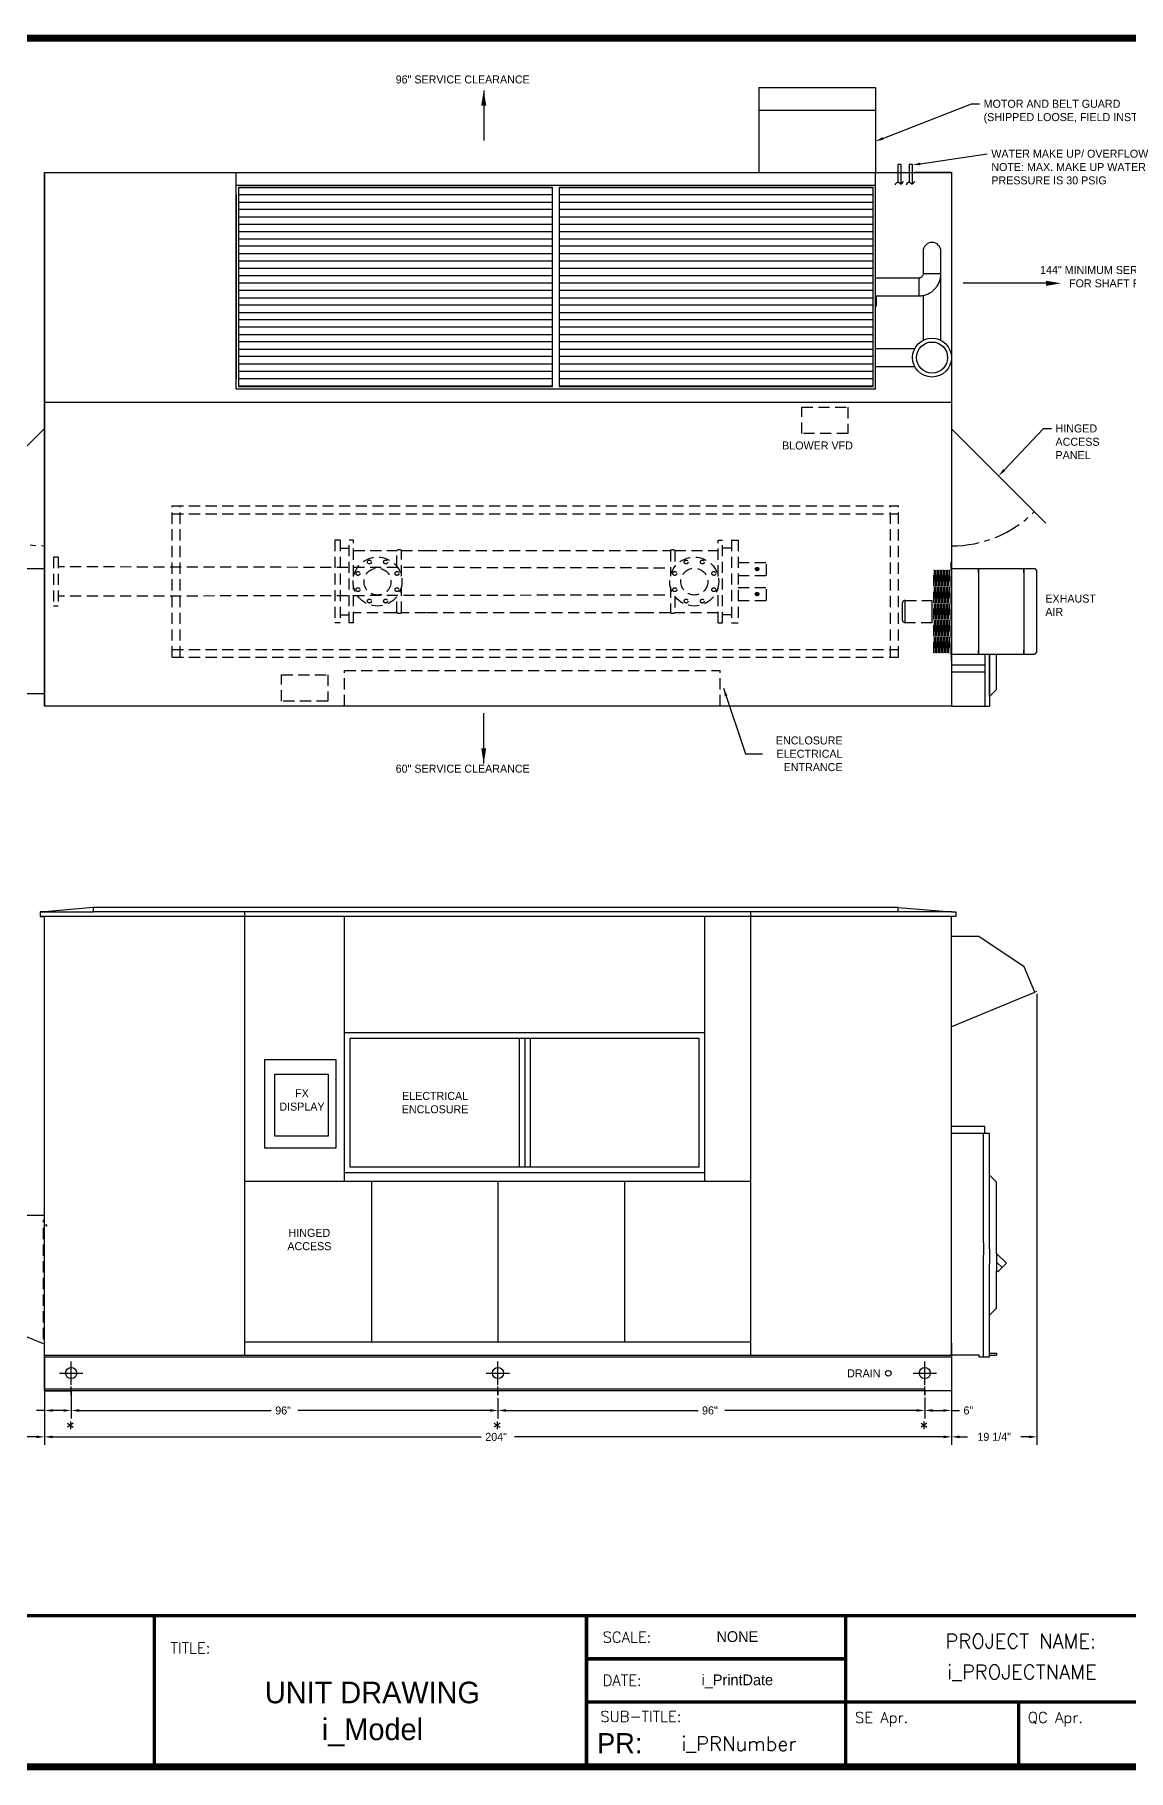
# Model space of a CAD drawing. Header units: inches. Extents: x -268 to 373, y -127 to 277.
# Drawn here: x -30.9 to 215.1, y -118.4 to 272 of the extents above; entities that cross this region are included whole.
import ezdxf
from ezdxf.enums import TextEntityAlignment as Align

# ---------------------------------------------------------------- set-up
doc = ezdxf.new("R2010")
doc.units = ezdxf.units.IN
doc.header["$MEASUREMENT"] = 0
doc.linetypes.add('CENTER', pattern=[2, 1.25, -0.25, 0.25, -0.25])
doc.linetypes.add('HIDDEN', pattern=[0.375, 0.25, -0.125])
doc.layers.get('0').update_dxf_attribs({"color": 10})
doc.layers.get('Defpoints').update_dxf_attribs({"color": 10})
doc.styles.add('ROMANS', font='romans.shx', dxfattribs={"height": 0.125})
doc.styles.add('SIMPLEX', font='SIMPLEX')
doc.dimstyles.get("Standard").update_dxf_attribs({"dimscale": 10, "dimtxt": 0.18, "dimasz": 0.18, "dimexe": 0.18, "dimexo": 0.0625, "dimgap": 0.09, "dimtad": 0, "dimtih": 1, "dimtoh": 1, "dimdec": 4, "dimzin": 0, "dimdsep": 46, "dimlunit": 5, "dimtxsty": 'Standard', "dimcen": -0.2, "dimadec": 0, "dimazin": 0, "dimtfac": 1, "dimtdec": 4, "dimtofl": 0, "dimtmove": 0, "dimatfit": 3, "dimfxl": 1, "dimfrac": 2, "dimtolj": 1, "dimtzin": 0, "dimarcsym": 0})

# ---------------------------------------------------------------- blocks, each defined once
blk = doc.blocks.new('*D17')
at = {"color": 0, "lineweight": -2, "ltscale": 5}
for p, q in [((194.58, 56.23), (194.58, -45.21)), ((175.35, -22.34), (175.35, -45.21)), ((177.15, -43.41), (178.96, -43.41)), ((192.78, -43.41), (190.96, -43.41))]:
    blk.add_line(p, q, dxfattribs=at)
at = {"color": 0, "ltscale": 5}
for points in [[(177.15, -43.11), (177.15, -43.71), (175.35, -43.41)], [(192.78, -43.11), (192.78, -43.71), (194.58, -43.41)]]:
    blk.add_solid(points, dxfattribs=at)
at = {"layer": 'Defpoints', "color": 0, "ltscale": 5}
for p in [(194.58, 56.85), (175.35, -21.71), (175.35, -43.41)]:
    blk.add_point(p, dxfattribs=at)
at = {"color": 0, "ltscale": 5, "insert": (184.96, -43.41), "char_height": 1.8, "attachment_point": 5}
blk.add_mtext('\\A1;19 1/4"', dxfattribs=at)
blk = doc.blocks.new('*D18')
at = {"color": 0, "lineweight": -2, "ltscale": 5}
for p, q in [((-56.09, -11.84), (-56.09, -45.21)), ((-28.65, -25.69), (-28.65, -45.21)), ((-54.29, -43.41), (-49.57, -43.41)), ((-30.45, -43.41), (-35.17, -43.41))]:
    blk.add_line(p, q, dxfattribs=at)
at = {"color": 0, "ltscale": 5}
for points in [[(-54.29, -43.11), (-54.29, -43.71), (-56.09, -43.41)], [(-30.45, -43.11), (-30.45, -43.71), (-28.65, -43.41)]]:
    blk.add_solid(points, dxfattribs=at)
at = {"layer": 'Defpoints', "color": 0, "ltscale": 5}
for p in [(-56.09, -11.21), (-28.65, -25.06), (-28.65, -43.41)]:
    blk.add_point(p, dxfattribs=at)
at = {"color": 0, "ltscale": 5, "insert": (-42.37, -43.41), "char_height": 1.8, "attachment_point": 5}
blk.add_mtext('\\A1;27 7/16"', dxfattribs=at)

msp = doc.modelspace()

# ---------------------------------------------------------------- linework, layer by layer
at = {"color": 1, "ltscale": 5}
for p, q in [((70.13859, 259.41371), (70.13859, 248.13128)), ((159.91586, 248.63406), (179.87809, 256.42213)), ((179.87809, 256.42213), (181.67809, 256.42213)), ((164.02692, 242.74144), (163.29535, 242.74144)), ((163.29535, 242.74144), (163.29535, 238.80985)), ((164.02692, 238.44344), (164.02692, 242.74144)), ((166.55127, 242.74144), (165.8197, 242.74144)), ((165.8197, 242.74144), (165.8197, 238.80985)), ((166.55127, 238.44344), (166.55127, 242.74144)), ((168.32813, 242.90366), (183.40628, 245.1918)), ((-28.652, 120.96283), (-28.652, 240.96283)), ((-28.652, 240.96283), (175.348, 240.96283)), ((-28.652, 240.96283), (-28.652, 120.96283)), ((164.02692, 240.96283), (165.8197, 240.96283)), ((175.348, 240.96283), (167.098, 240.96283)), ((175.348, 240.96283), (175.348, 120.96283)), ((198.22448, 216.04151), (177.9508, 216.04151)), ((-28.652, 189.33783), (175.348, 189.33783)), ((-28.652, 183.38872), (-49.8652, 162.17552)), ((175.348, 183.33783), (196.56121, 162.12463)), ((187.19157, 174.03887), (196.04512, 183.39834)), ((196.04512, 183.39834), (197.84512, 183.39834)), ((175.29175, 151.93766), (175.29175, 153.37416)), ((175.29175, 153.37416), (175.35425, 153.37416)), ((175.35425, 151.93766), (175.35425, 153.37416)), ((175.35525, 153.37416), (175.35525, 151.93666)), ((-28.528, 151.81691), (-55.20018, 151.81691)), ((175.35425, 151.93766), (175.29175, 151.93766)), ((175.29175, 151.93766), (175.29175, 132.56066)), ((175.35525, 151.93666), (175.35525, 151.87416)), ((175.35525, 151.87416), (193.9435, 151.87416)), ((175.35525, 151.87316), (181.41587, 151.87316)), ((181.41587, 151.87316), (181.41587, 151.87416)), ((181.41587, 150.93666), (181.41587, 151.87316)), ((181.41642, 151.87316), (191.60045, 151.87316)), ((181.41642, 151.87316), (181.41642, 150.93666)), ((181.43422, 150.93666), (181.43422, 133.56166)), ((181.43478, 150.93666), (181.43478, 133.56166)), ((191.60045, 150.93666), (191.60045, 151.87316)), ((191.60045, 151.87316), (191.60082, 151.87316)), ((191.60082, 150.93666), (191.60045, 150.93666)), ((191.60082, 151.87316), (193.94442, 151.87316)), ((191.60082, 151.87316), (191.60082, 150.93666)), ((191.64933, 150.93666), (191.64933, 133.56166)), ((191.64969, 150.93666), (191.64969, 133.56166)), ((193.94442, 151.87316), (194.00216, 151.87316)), ((194.00215, 151.87416), (194.05898, 151.87416)), ((194.05898, 151.87416), (194.46225, 151.43766)), ((194.46225, 151.43766), (194.46225, 133.06066)), ((181.41587, 133.56166), (181.41587, 132.62516)), ((181.41642, 132.62516), (181.41642, 133.56166)), ((191.60045, 133.56166), (191.60045, 132.62516)), ((191.60082, 133.56166), (191.60045, 133.56166)), ((191.60082, 132.62516), (191.60082, 133.56166)), ((194.46225, 133.06066), (194.05898, 132.62416)), ((175.35425, 132.56066), (175.29175, 132.56066)), ((175.29175, 132.56066), (175.29175, 131.12416)), ((175.29175, 131.12416), (175.35425, 131.12416)), ((175.35425, 132.56066), (175.35425, 131.12416)), ((175.35525, 132.62516), (181.41587, 132.62516)), ((175.35525, 132.56166), (175.35525, 132.62416)), ((175.35525, 132.62416), (193.9435, 132.62416)), ((175.35525, 132.56166), (175.35525, 131.12416)), ((181.41587, 132.62516), (181.41587, 132.62416)), ((181.41642, 132.62516), (191.60045, 132.62516)), ((191.60045, 132.62516), (191.60082, 132.62516)), ((191.60082, 132.62516), (193.94442, 132.62516)), ((193.94442, 132.62516), (194.00216, 132.62516)), ((194.05898, 132.62416), (194.00215, 132.62416)), ((-28.528, 123.69191), (-55.20018, 123.69191)), ((175.348, 120.96283), (-28.652, 120.96283)), ((70.13859, 108.05938), (70.13859, 119.34182)), ((-28.652, 74.66458), (-29.652, 74.66458)), ((-29.652, 74.66458), (-29.652, 73.66458)), ((-29.652, 74.66458), (-17.652, 74.66458)), ((-17.652, 75.66458), (-28.652, 74.66458)), ((-17.652, 74.66458), (-17.652, 75.66458)), ((163.348, 75.66458), (-17.652, 75.66458)), ((163.348, 74.66458), (-17.652, 74.66458)), ((16.4427, -25.06442), (16.4427, 74.56058)), ((130.2533, -25.06442), (130.2533, 74.56058)), ((163.348, 74.66458), (163.348, 75.66458)), ((163.348, 75.66458), (175.348, 74.66458)), ((175.348, 74.66458), (163.348, 74.66458)), ((175.348, 74.66458), (176.348, 74.66458)), ((176.348, 74.66458), (176.348, 73.66458)), ((-29.652, 73.66458), (-28.652, 73.66458)), ((176.348, 73.66458), (-29.652, 73.66458)), ((-28.652, -25.06442), (-28.652, 73.66458)), ((38.848, 14.12865), (38.848, 73.66458)), ((119.848, 14.12865), (119.848, 73.66458)), ((175.348, -25.06442), (175.348, 73.66458)), ((181.53462, 69.09771), (175.474, 69.09771)), ((191.71865, 62.29296), (181.53462, 69.09771)), ((194.06225, 56.63502), (191.71865, 62.29296)), ((175.4105, 48.90921), (194.06225, 56.63502)), ((194.17773, 56.68485), (194.581, 56.8519)), ((38.848, 47.50816), (119.848, 47.50816)), ((40.098, 17.25816), (40.098, 46.25816)), ((40.098, 46.25816), (118.598, 46.25816)), ((78.098, 46.25816), (78.098, 17.25816)), ((79.348, 46.25816), (79.348, 17.25816)), ((80.598, 46.25816), (80.598, 17.25816)), ((118.598, 17.25816), (118.598, 46.25816)), ((119.848, 16.00816), (38.848, 16.00816)), ((118.598, 17.25816), (40.098, 17.25816)), ((16.4427, 14.12865), (130.2533, 14.12865)), ((-37.61789, 6.43608), (-28.903, 6.43608)), ((-28.903, -22.47612), (-55.57518, -11.42814)), ((16.4427, -22.06442), (130.2533, -22.06442)), ((-28.652, -25.06442), (175.348, -25.06442)), ((-28.652, -33.06442), (-28.652, -25.06442)), ((-28.652, -25.43942), (175.348, -25.43942)), ((175.348, -25.06442), (175.348, -33.06442)), ((169.348, -32.68942), (-28.652, -32.68942)), ((169.348, -33.06442), (-28.652, -33.06442)), ((-28.652, -33.06442), (-22.652, -33.06442)), ((-28.652, -33.68942), (-28.652, -45.20749)), ((-28.652, -34.31442), (-28.652, -39.26802)), ((-22.652, -34.06442), (-22.652, -32.06442)), ((-22.652, -33.06442), (-22.652, -34.06442)), ((-22.652, -33.31442), (-22.652, -39.26802)), ((-22.652, -33.68942), (-22.652, -39.26802)), ((73.348, -34.06442), (73.348, -32.06442)), ((73.348, -33.06442), (73.348, -34.06442)), ((73.348, -34.68942), (73.348, -39.26802)), ((169.348, -34.06442), (169.348, -32.06442)), ((175.348, -33.06442), (169.348, -33.06442)), ((169.348, -33.06442), (169.348, -34.06442)), ((169.348, -34.54519), (169.348, -39.26802)), ((175.348, -33.68942), (175.348, -39.26802)), ((175.348, -34.31442), (175.348, -45.20749)), ((-28.652, -37.46802), (-30.452, -37.46802)), ((-24.452, -37.46802), (-26.852, -37.46802)), ((-20.852, -37.46802), (22.348, -37.46802)), ((71.548, -37.46802), (28.348, -37.46802)), ((73.348, -35.31442), (73.348, -39.26802)), ((75.148, -37.46802), (118.348, -37.46802)), ((167.548, -37.46802), (124.348, -37.46802)), ((169.348, -35.31442), (169.348, -39.26802)), ((171.148, -37.46802), (173.548, -37.46802)), ((175.348, -37.46802), (177.148, -37.46802)), ((-26.852, -43.40749), (69.598, -43.40749)), ((173.548, -43.40749), (77.098, -43.40749))]:
    msp.add_line(p, q, dxfattribs=at)
at = {"color": 1, "linetype": 'Continuous'}
for p, q in [((131.98896, 260.08783), (131.98896, 254.99683)), ((131.98896, 260.08783), (158.23896, 260.08783)), ((158.23896, 260.08783), (158.23896, 254.99683)), ((131.98896, 254.99683), (158.23896, 254.99683)), ((131.98896, 254.99683), (131.98896, 240.96283)), ((158.23896, 254.99683), (158.23896, 240.96283)), ((14.48896, 240.96283), (158.23896, 240.96283)), ((14.48896, 238.08783), (14.48896, 240.96283)), ((158.23896, 238.08783), (158.23896, 240.96283)), ((14.48896, 235.83783), (14.48896, 238.08783)), ((14.48896, 238.08783), (158.23896, 238.08783)), ((14.50496, 235.83783), (14.48896, 235.83783)), ((14.48896, 194.58783), (14.48896, 235.83783)), ((14.50496, 194.58783), (14.50496, 235.83783)), ((85.61396, 237.58783), (14.98896, 237.58783)), ((14.98896, 237.58783), (14.98896, 192.83783)), ((85.61396, 237.51769), (14.98896, 237.51769)), ((85.61396, 235.91769), (14.98896, 235.91769)), ((85.61396, 234.2288), (14.98896, 234.2288)), ((85.61396, 192.83783), (85.61396, 237.58783)), ((157.73896, 237.58783), (87.11396, 237.58783)), ((87.11396, 237.58783), (87.11396, 192.83783)), ((157.73896, 237.51769), (87.11396, 237.51769)), ((157.73896, 235.91769), (87.11396, 235.91769)), ((157.73896, 234.2288), (87.11396, 234.2288)), ((157.73896, 192.83783), (157.73896, 237.58783)), ((158.22296, 235.83783), (158.23896, 235.83783)), ((158.22296, 194.58783), (158.22296, 235.83783)), ((158.23896, 235.83783), (158.23896, 238.08783)), ((158.23896, 194.58783), (158.23896, 235.83783)), ((85.61396, 232.6288), (14.98896, 232.6288)), ((85.61396, 230.93991), (14.98896, 230.93991)), ((157.73896, 232.6288), (87.11396, 232.6288)), ((157.73896, 230.93991), (87.11396, 230.93991)), ((85.61396, 229.25102), (14.98896, 229.25102)), ((85.61396, 227.65102), (14.98896, 227.65102)), ((157.73896, 229.25102), (87.11396, 229.25102)), ((157.73896, 227.65102), (87.11396, 227.65102)), ((85.61396, 225.96214), (14.98896, 225.96214)), ((85.61396, 224.36214), (14.98896, 224.36214)), ((85.61396, 222.67325), (14.98896, 222.67325)), ((157.73896, 225.96214), (87.11396, 225.96214)), ((157.73896, 224.36214), (87.11396, 224.36214)), ((157.73896, 222.67325), (87.11396, 222.67325)), ((168.97296, 223.22874), (168.97296, 220.22874)), ((172.97296, 220.22874), (172.97296, 223.22874)), ((85.61396, 220.98436), (14.98896, 220.98436)), ((85.61396, 219.38436), (14.98896, 219.38436)), ((157.73896, 220.98436), (87.11396, 220.98436)), ((157.73896, 219.38436), (87.11396, 219.38436)), ((168.97296, 220.22874), (168.97296, 218.22874)), ((172.97296, 218.22874), (172.97296, 220.22874)), ((85.61396, 217.69547), (14.98896, 217.69547)), ((85.61396, 216.09547), (14.98896, 216.09547)), ((157.73896, 217.69547), (87.11396, 217.69547)), ((157.73896, 216.09547), (87.11396, 216.09547)), ((167.98896, 217.21283), (158.23896, 217.21283)), ((167.98896, 217.21283), (167.98896, 213.21275)), ((168.97296, 218.22874), (172.97304, 218.22874)), ((172.97296, 203.22907), (172.97296, 218.22874)), ((85.61396, 214.40658), (14.98896, 214.40658)), ((85.61396, 212.71769), (14.98896, 212.71769)), ((85.61396, 211.11769), (14.98896, 211.11769)), ((157.73896, 214.40658), (87.11396, 214.40658)), ((157.73896, 212.71769), (87.11396, 212.71769)), ((157.73896, 211.11769), (87.11396, 211.11769)), ((158.23896, 213.21283), (167.98896, 213.21283)), ((158.48896, 212.96283), (158.23896, 212.96283)), ((158.23896, 210.96283), (158.48896, 210.96283)), ((158.48896, 210.96283), (158.48896, 212.96283)), ((168.97296, 213.31438), (168.97296, 203.22898)), ((85.61396, 209.4288), (14.98896, 209.4288)), ((85.61396, 207.8288), (14.98896, 207.8288)), ((157.73896, 209.4288), (87.11396, 209.4288)), ((157.73896, 207.8288), (87.11396, 207.8288)), ((85.61396, 206.13991), (14.98896, 206.13991)), ((85.61396, 204.45102), (14.98896, 204.45102)), ((157.73896, 206.13991), (87.11396, 206.13991)), ((157.73896, 204.45102), (87.11396, 204.45102)), ((85.61396, 202.85102), (14.98896, 202.85102)), ((85.61396, 201.16214), (14.98896, 201.16214)), ((85.61396, 199.56214), (14.98896, 199.56214)), ((157.73896, 202.85102), (87.11396, 202.85102)), ((157.73896, 201.16214), (87.11396, 201.16214)), ((157.73896, 199.56214), (87.11396, 199.56214)), ((167.08191, 201.33783), (158.23896, 201.33783)), ((85.61396, 197.87325), (14.98896, 197.87325)), ((85.61396, 196.18436), (14.98896, 196.18436)), ((157.73896, 197.87325), (87.11396, 197.87325)), ((157.73896, 196.18436), (87.11396, 196.18436)), ((158.23896, 197.33783), (167.08191, 197.33783)), ((14.50496, 194.58783), (14.48896, 194.58783)), ((14.48896, 192.33783), (14.48896, 194.58783)), ((14.48896, 192.33783), (158.23896, 192.33783)), ((85.61396, 194.58436), (14.98896, 194.58436)), ((85.61396, 192.89547), (14.98896, 192.89547)), ((14.98896, 192.83783), (85.61396, 192.83783)), ((157.73896, 194.58436), (87.11396, 194.58436)), ((157.73896, 192.89547), (87.11396, 192.89547)), ((87.11396, 192.83783), (157.73896, 192.83783)), ((158.22296, 194.58783), (158.23896, 194.58783)), ((158.23896, 192.33783), (158.23896, 194.58783))]:
    msp.add_line(p, q, dxfattribs=at)
at = {"color": 1, "linetype": 'HIDDEN', "ltscale": 10}
for p, q in [((141.68681, 188.16689), (152.06659, 188.16689)), ((141.68681, 182.23991), (141.68681, 188.16689)), ((152.06659, 188.16689), (152.06659, 182.23991)), ((152.06659, 182.23991), (141.68681, 182.23991)), ((0.09052, 131.96283), (0.09052, 165.96283)), ((0.09052, 165.96283), (163.40112, 165.96283)), ((0.09052, 164.21283), (163.40112, 164.21283)), ((1.84052, 131.96283), (1.84052, 165.96283)), ((161.65112, 131.96283), (161.65112, 165.96283)), ((163.40112, 131.96283), (163.40112, 165.96283)), ((37.87082, 158.27533), (36.62082, 158.27533)), ((36.62082, 158.27533), (36.62082, 139.65033)), ((37.87082, 158.27533), (37.87082, 139.65033)), ((37.87082, 156.46283), (39.87082, 156.46283)), ((39.87082, 139.65033), (39.87082, 158.27533)), ((40.87082, 158.27533), (39.87082, 158.27533)), ((40.87082, 150.11717), (40.87082, 158.27533)), ((122.87082, 158.27533), (123.87082, 158.27533)), ((122.87082, 150.11717), (122.87082, 158.27533)), ((123.87082, 139.65033), (123.87082, 158.27533)), ((125.87082, 156.46283), (123.87082, 156.46283)), ((125.87082, 158.27533), (127.37082, 158.27533)), ((125.87082, 158.27533), (125.87082, 139.65033)), ((127.37082, 158.27533), (127.37082, 139.65033)), ((-26.60701, 154.45352), (-26.60701, 143.45352)), ((-25.60701, 154.45352), (-26.60701, 154.45352)), ((-25.60701, 154.45352), (-25.60701, 143.45352)), ((110.8455, 151.99583), (-25.60701, 152.26602)), ((40.87082, 155.96283), (50.61582, 155.96283)), ((50.61582, 152.30572), (50.61582, 155.96283)), ((51.61582, 155.96283), (57.12082, 155.96283)), ((51.61582, 150.16281), (51.61582, 155.96283)), ((57.12082, 155.96283), (106.62082, 155.96283)), ((106.62082, 155.96283), (112.12582, 155.96283)), ((112.12582, 155.96283), (112.12582, 150.16281)), ((113.12582, 155.96283), (113.12582, 152.30572)), ((113.12582, 155.96283), (122.87082, 155.96283)), ((127.37082, 153.21283), (133.74582, 153.21283)), ((133.74582, 150.33783), (133.74582, 153.21283)), ((127.37082, 150.33783), (133.74582, 150.33783)), ((171.38238, 132.93315), (171.38238, 151.49565)), ((171.43863, 151.49565), (171.43863, 132.93315)), ((171.71988, 132.93315), (171.71988, 151.49565)), ((171.77613, 151.49565), (171.77613, 132.93315)), ((172.05738, 132.93315), (172.05738, 151.49565)), ((172.11363, 151.49565), (172.11363, 132.93315)), ((172.39488, 132.93315), (172.39488, 151.49565)), ((172.45113, 151.49565), (172.45113, 132.93315)), ((172.73238, 132.93315), (172.73238, 151.49565)), ((172.78863, 151.49565), (172.78863, 132.93315)), ((173.06988, 132.93315), (173.06988, 151.49565)), ((173.12613, 151.49565), (173.12613, 132.93315)), ((173.40738, 132.93315), (173.40738, 151.49565)), ((173.46363, 151.49565), (173.46363, 132.93315)), ((173.74488, 132.93315), (173.74488, 151.49565)), ((173.80113, 151.49565), (173.80113, 132.93315)), ((174.08238, 132.93315), (174.08238, 151.49565)), ((174.13863, 151.49565), (174.13863, 132.93315)), ((174.41988, 132.93315), (174.41988, 151.49565)), ((174.47613, 151.49565), (174.47613, 132.93315)), ((174.75738, 132.93315), (174.75738, 151.49565)), ((174.81363, 151.49565), (174.81363, 132.93315)), ((175.348, 151.72065), (175.29175, 151.72065)), ((175.29175, 132.70815), (175.29175, 151.72065)), ((175.348, 132.70815), (175.348, 151.72065)), ((110.8455, 145.92983), (-25.60701, 145.64102)), ((40.87082, 139.65033), (40.87082, 147.80849)), ((50.61582, 141.96283), (50.61582, 145.61994)), ((51.61582, 141.96283), (51.61582, 147.76285)), ((112.12582, 147.76285), (112.12582, 141.96283)), ((113.12582, 145.61994), (113.12582, 141.96283)), ((122.87082, 139.65033), (122.87082, 147.80849)), ((127.37082, 147.58783), (133.74582, 147.58783)), ((127.37082, 144.71283), (133.74582, 144.71283)), ((133.74582, 144.71283), (133.74582, 147.58783)), ((164.94175, 144.71753), (171.01675, 144.71753)), ((164.94175, 142.2144), (164.94175, 144.71753)), ((171.01675, 142.2144), (171.01675, 144.71753)), ((-25.60701, 143.45352), (-26.60701, 143.45352)), ((37.87082, 141.46283), (39.87082, 141.46283)), ((50.08832, 141.96283), (40.87082, 141.96283)), ((50.61582, 141.96283), (49.56082, 141.96283)), ((57.12082, 141.96283), (51.61582, 141.96283)), ((78.49582, 141.96283), (57.12082, 141.96283)), ((106.62082, 141.96283), (78.49582, 141.96283)), ((112.12582, 141.96283), (106.62082, 141.96283)), ((114.18082, 141.96283), (113.12582, 141.96283)), ((122.87082, 141.96283), (114.18082, 141.96283)), ((125.87082, 141.46283), (123.87082, 141.46283)), ((164.26675, 144.04253), (164.26675, 142.2144)), ((164.26675, 142.2144), (164.26675, 140.38628)), ((164.94175, 139.71128), (164.94175, 142.2144)), ((171.01675, 139.71128), (171.01675, 142.2144)), ((175.29175, 142.2144), (175.29175, 142.24916)), ((175.29175, 142.2144), (175.29175, 142.2144)), ((37.87082, 139.65033), (36.62082, 139.65033)), ((40.87082, 139.65033), (39.87082, 139.65033)), ((122.87082, 139.65033), (123.87082, 139.65033)), ((125.87082, 139.65033), (127.37082, 139.65033)), ((171.01675, 139.71128), (164.94175, 139.71128)), ((0.09052, 133.71283), (163.40112, 133.71283)), ((0.09052, 131.96283), (163.40112, 131.96283)), ((38.848, 128.96283), (123.348, 128.96283)), ((38.848, 120.96283), (38.848, 128.96283)), ((123.348, 120.96283), (123.348, 128.96283)), ((175.348, 132.70815), (175.29175, 132.70815)), ((24.67951, 127.97527), (35.05929, 127.97527)), ((24.67951, 122.04829), (24.67951, 127.97527)), ((35.05929, 127.97527), (35.05929, 122.04829)), ((35.05929, 122.04829), (24.67951, 122.04829)), ((-28.8395, -21.40817), (-28.8395, 5.34183)), ((-28.652, 5.34183), (-28.8395, 5.34183)), ((-28.8395, -21.40817), (-28.8395, 5.34183)), ((-28.652, 5.34183), (-28.8395, 5.34183)), ((-28.652, -21.40817), (-28.652, 5.34183)), ((-28.652, -21.40817), (-28.652, 5.34183)), ((-28.3395, 4.30312), (-28.3395, 3.99808)), ((-28.2145, 4.30312), (-28.3395, 4.30312)), ((-28.2145, 4.30312), (-28.2145, 3.99808)), ((-28.8395, -8.03317), (-28.8395, -7.99619)), ((-28.8395, -8.03317), (-28.8395, -8.03317)), ((-28.652, -21.40817), (-28.8395, -21.40817)), ((-28.652, -21.40817), (-28.8395, -21.40817))]:
    msp.add_line(p, q, dxfattribs=at)
at = {"color": 1}
for p, q in [((182.81589, 130.17236), (175.348, 130.17236)), ((182.81589, 132.62516), (182.81589, 120.96283)), ((183.92683, 132.62516), (183.92683, 120.96283)), ((183.92683, 123.09752), (183.92683, 132.62516)), ((185.49902, 124.6697), (185.49902, 132.62516)), ((182.81589, 128.60017), (175.348, 128.60017)), ((185.49902, 124.6697), (183.92683, 123.09752)), ((175.348, 120.96283), (183.92683, 120.96283)), ((182.81589, 26.38046), (175.348, 26.38046)), ((183.92683, 24.85253), (175.348, 24.85253)), ((182.58197, 0.21179), (182.58197, 24.85253)), ((182.81589, 24.85253), (182.81589, 26.38046)), ((183.92683, -1.13307), (183.92683, 24.85253)), ((185.49902, 13.84722), (183.92683, 15.41941)), ((185.49902, -2.15308), (185.49902, 13.84722)), ((182.58197, 0.21179), (182.58197, -2.56747)), ((182.58197, -25.45747), (182.58197, -2.56747)), ((183.92683, -1.13307), (183.92683, -4.47186)), ((187.71491, -4.36897), (185.49902, -2.15308)), ((185.49902, -2.15308), (185.49902, -6.04405)), ((183.92683, -25.45747), (183.92683, -4.47186)), ((186.74217, -5.34172), (185.49902, -4.09857)), ((185.49902, -14.45215), (185.49902, -6.04405)), ((185.76943, -6.31446), (185.49902, -6.04405)), ((187.71491, -4.36897), (185.76943, -6.31446)), ((185.49902, -14.45215), (183.92683, -16.02434)), ((-22.652, -31.68942), (-22.652, -26.43942)), ((73.348, -31.68942), (73.348, -26.43942)), ((169.348, -31.68942), (169.348, -26.43942)), ((181.56855, -25.06442), (175.348, -25.06442)), ((181.56855, -25.45747), (181.56855, -25.06442)), ((183.92683, -25.45747), (181.56855, -25.45747)), ((183.92683, -24.59296), (185.49902, -24.59296)), ((183.92683, -25.06442), (185.49902, -25.06442)), ((185.49902, -24.59296), (185.49902, -25.06442)), ((-25.277, -29.06442), (-20.027, -29.06442)), ((70.723, -29.06442), (75.973, -29.06442)), ((166.723, -29.06442), (171.973, -29.06442))]:
    msp.add_line(p, q, dxfattribs=at)
at = {"ltscale": 5}
for p, q in [((124.10092, 124.96283), (129.03773, 110.2225)), ((129.03773, 110.2225), (132.83188, 110.2225)), ((20.89812, 41.49249), (36.89812, 41.49249)), ((20.89812, 21.49249), (20.89812, 41.49249)), ((36.89812, 41.49249), (36.89812, 23.49249)), ((23.11946, 38.19974), (35.11946, 38.19974)), ((23.11946, 24.19974), (23.11946, 38.19974)), ((35.11946, 38.19974), (35.11946, 24.19974)), ((35.11946, 24.19974), (23.11946, 24.19974)), ((36.89812, 23.49249), (36.89812, 21.49249)), ((36.89812, 21.49249), (20.89812, 21.49249)), ((22.4427, 14.12865), (79.348, 14.12865)), ((44.89535, 14.12865), (44.89535, -22.06442)), ((73.348, 14.12865), (73.348, -22.06442)), ((101.80065, 14.12865), (101.80065, -22.06442))]:
    msp.add_line(p, q, dxfattribs=at)
at = {"lineweight": 30}
for p, q in [((-3.95055, -117.62395), (-3.95055, -83.60395)), ((93.24945, -83.60395), (287.64945, -83.60395)), ((93.24945, -117.62395), (93.24945, -83.60395)), ((151.56945, -83.60395), (151.56945, -117.62395)), ((151.56945, -93.32395), (93.24945, -93.32395)), ((287.64945, -103.04395), (93.24945, -103.04395)), ((190.44945, -103.04395), (190.44945, -117.62395))]:
    msp.add_line(p, q, dxfattribs=at)
at = {"const_width": 1.5552}
msp.add_lwpolyline([(-256.67055, -117.62395), (365.40945, -117.62395), (365.40945, 271.17605), (-256.67055, 271.17605), (-256.67055, -117.62395)], dxfattribs=at)
at = {"lineweight": 30, "const_width": 0.7776}
for points in [[(365.40945, -83.60395), (-101.15055, -83.60395), (-101.15055, -117.62395)], [(-3.95055, -83.60395), (-3.95055, -117.62395)], [(93.24945, -83.60395), (93.24945, -117.62395)], [(151.56945, -83.60395), (151.56945, -117.62395)], [(151.56945, -93.32395), (93.24945, -93.32395)], [(287.64945, -103.04395), (93.24945, -103.04395)], [(190.44945, -103.04395), (190.44945, -117.62395)]]:
    msp.add_lwpolyline(points, dxfattribs=at)
at = {"color": 1, "linetype": 'Continuous'}
for radius in [4.375, 3.5]:
    msp.add_circle((170.973, 199.33783), radius, dxfattribs=at)
at = {"color": 1, "linetype": 'HIDDEN', "ltscale": 10}
for centre, radius in [((46.24832, 148.96283), 5.5), ((44.43032, 153.35083), 0.44), ((48.06633, 153.35083), 0.44), ((117.49332, 148.96283), 5.5), ((115.67532, 153.35083), 0.44), ((119.31133, 153.35083), 0.44), ((41.86032, 150.78083), 0.44), ((46.24832, 148.96283), 3.033), ((50.63832, 150.78083), 0.44), ((113.10532, 150.78083), 0.44), ((117.49332, 148.96283), 3.033), ((121.88332, 150.78083), 0.44), ((131.62082, 151.77533), 0.375), ((131.62082, 151.77533), 0.21875), ((41.86032, 147.14483), 0.44), ((44.43032, 144.57483), 0.44), ((48.06633, 144.57483), 0.44), ((50.63832, 147.14483), 0.44), ((113.10532, 147.14483), 0.44), ((115.67532, 144.57483), 0.44), ((119.31133, 144.57483), 0.44), ((121.88332, 147.14483), 0.44), ((131.62082, 146.15033), 0.375), ((131.62082, 146.15033), 0.21875)]:
    msp.add_circle(centre, radius, dxfattribs=at)
at = {"color": 1, "ltscale": 5}
for centre, radius in [((-22.652, -29.06442), 1.25), ((73.348, -29.06442), 1.25), ((161.12696, -29.11279), 0.625), ((169.348, -29.06442), 1.25)]:
    msp.add_circle(centre, radius, dxfattribs=at)
at = {"color": 1, "linetype": 'Continuous'}
msp.add_arc((170.97296, 223.22874), 2, 0, 180, dxfattribs=at)
at = {"color": 1, "linetype": 'CENTER', "ltscale": 5}
for centre, start, end in [((-28.652, 183.38872), 225, 270), ((175.348, 183.33783), 270, 315)]:
    msp.add_arc(centre, 26.3684, start, end, dxfattribs=at)
at = {"color": 1, "linetype": 'HIDDEN', "ltscale": 10}
for centre, radius, start, end in [((51.11953, 155.02533), 1.0625, 61.9275032, 118.0725741), ((112.62132, 155.02253), 1.0653, 61.9425864, 117.718085), ((171.4105, 151.49565), 0.02813, 0, 180), ((171.748, 151.49565), 0.02813, 0, 180), ((172.0855, 151.49565), 0.02813, 0, 180), ((172.423, 151.49565), 0.02813, 0, 180), ((172.7605, 151.49565), 0.02813, 0, 180), ((173.098, 151.49565), 0.02813, 0, 180), ((173.4355, 151.49565), 0.02813, 0, 180), ((173.773, 151.49565), 0.02813, 0, 180), ((174.1105, 151.49565), 0.02813, 0, 180), ((174.448, 151.49565), 0.02813, 0, 180), ((174.7855, 151.49565), 0.02813, 0, 180), ((164.94175, 144.04253), 0.675, 90, 180), ((51.12033, 142.90313), 1.0653, 241.9425937, 297.7180842), ((112.62132, 142.90313), 1.0653, 242.2819166, 298.0573994), ((164.94175, 140.38628), 0.675, 180, 270), ((171.4105, 132.93315), 0.02813, 180, 0), ((171.748, 132.93315), 0.02813, 180, 0), ((172.0855, 132.93315), 0.02813, 180, 0), ((172.423, 132.93315), 0.02813, 180, 0), ((172.7605, 132.93315), 0.02813, 180, 0), ((173.098, 132.93315), 0.02813, 180, 0), ((173.4355, 132.93315), 0.02813, 180, 0), ((173.773, 132.93315), 0.02813, 180, 0), ((174.1105, 132.93315), 0.02813, 180, 0), ((174.448, 132.93315), 0.02813, 180, 0), ((174.7855, 132.93315), 0.02813, 180, 0)]:
    msp.add_arc(centre, radius, start, end, dxfattribs=at)
at = {"color": 1, "ltscale": 5}
for centre, radius, start, end in [((181.41556, 151.87333), 0.000884, 348.7217105, 69.3887829), ((191.59986, 151.8732), 0.000964, 357.8239048, 87.6445143), ((191.59959, 151.87333), 0.000884, 348.7217105, 69.3887829), ((193.94346, 151.8732), 0.000964, 357.8239048, 87.6445143), ((181.41556, 132.62499), 0.000884, 290.6112171, 11.2782895), ((191.59986, 132.62512), 0.000964, 272.3554857, 2.1760952), ((191.59959, 132.62499), 0.000884, 290.6112171, 11.2782895), ((193.94346, 132.62512), 0.000964, 272.3554857, 2.1760952)]:
    msp.add_arc(centre, radius, start, end, dxfattribs=at)
for points, knots in [([(162.72372, 238.19339), (162.70039, 238.49645), (163.39592, 239.12962), (163.84845, 238.11465), (164.41025, 238.69763), (164.55891, 238.95978)], [0, 0, 0, 0, 0.911873942, 1.455399823, 2.359498146, 2.359498146, 2.359498146, 2.359498146]), ([(165.24807, 238.19339), (165.22474, 238.49645), (165.92027, 239.12962), (166.37281, 238.11465), (166.9346, 238.69763), (167.08326, 238.95978)], [0, 0, 0, 0, 0.911873942, 1.455399823, 2.359498146, 2.359498146, 2.359498146, 2.359498146]), ([(175.29175, 151.93766), (175.29251, 151.93024), (175.29402, 151.91544), (175.30576, 151.89592), (175.32289, 151.88156), (175.34057, 151.87493), (175.35159, 151.87435), (175.35525, 151.87416)], [0, 0, 0, 0, 0.223049751, 0.445131334, 0.667212557, 0.889293597, 1, 1, 1, 1]), ([(175.29175, 132.56066), (175.29251, 132.56808), (175.29402, 132.58288), (175.30576, 132.6024), (175.32289, 132.61676), (175.34057, 132.62339), (175.35159, 132.62397), (175.35525, 132.62416)], [0, 0, 0, 0, 0.223049751, 0.445131334, 0.667212557, 0.889293597, 1, 1, 1, 1])]:
    msp.add_open_spline(points, degree=3, knots=knots, dxfattribs=at)
at = {"color": 1, "linetype": 'Continuous'}
for points, knots in [([(168.97296, 218.22874), (168.97355, 218.1013), (168.95663, 217.99492), (168.91843, 217.8871), (168.88725, 217.79908), (168.8419, 217.71011), (168.78724, 217.63201), (168.74056, 217.56531), (168.68708, 217.50655), (168.62495, 217.45406), (168.54784, 217.38891), (168.45739, 217.33343), (168.36651, 217.29362), (168.24917, 217.24222), (168.13112, 217.21696), (167.98896, 217.21283)], [0, 0, 0, 0, 0.222409477, 0.222409477, 0.222409477, 0.403964228, 0.403964228, 0.403964228, 0.559034791, 0.559034791, 0.559034791, 0.751497948, 0.751497948, 0.751497948, 1, 1, 1, 1]), ([(167.98896, 213.21283), (168.36893, 213.21612), (168.6841, 213.25146), (169.01488, 213.32345), (169.32034, 213.38992), (169.6391, 213.48765), (169.93508, 213.61282), (170.1865, 213.71914), (170.42148, 213.84527), (170.65004, 213.99105), (170.81242, 214.09461), (170.97156, 214.20808), (171.12206, 214.32921), (171.29103, 214.46521), (171.4491, 214.61087), (171.59777, 214.76817), (171.79246, 214.97416), (171.97102, 215.20012), (172.12883, 215.43466), (172.28956, 215.67353), (172.42876, 215.9213), (172.54558, 216.18744), (172.67744, 216.48787), (172.78078, 216.81172), (172.85177, 217.12295), (172.93304, 217.47928), (172.9719, 217.81907), (172.97296, 218.22874)], [0, 0, 0, 0, 0.132188095, 0.132188095, 0.132188095, 0.254254776, 0.254254776, 0.254254776, 0.357946984, 0.357946984, 0.357946984, 0.43161097, 0.43161097, 0.43161097, 0.514315633, 0.514315633, 0.514315633, 0.622621365, 0.622621365, 0.622621365, 0.732924826, 0.732924826, 0.732924826, 0.857441078, 0.857441078, 0.857441078, 1, 1, 1, 1])]:
    msp.add_open_spline(points, degree=3, knots=knots, dxfattribs=at)
at = {"color": 1, "ltscale": 5}
for points in [[(175.35425, 151.93766), (175.35525, 151.93666)], [(175.35425, 132.56066), (175.35525, 132.56166)]]:
    msp.add_open_spline(points, degree=1, dxfattribs=at)
for points in [[(70.70336, 256.02506), (70.13859, 259.41371), (69.57381, 256.02506)], [(160.0249, 248.35457), (158.23896, 247.97983), (159.80682, 248.91354)], [(168.37314, 242.60706), (166.54851, 242.6336), (168.28312, 243.20027)], [(196.63583, 215.47674), (200.02448, 216.04151), (196.63583, 216.60629)], [(198.22448, 216.34151), (200.02448, 216.04151), (198.22448, 215.74151)], [(187.40951, 173.83271), (185.95461, 172.73123), (186.97362, 174.24503)], [(124.36544, 123.15727), (124.10092, 124.96283), (124.93672, 123.34066)], [(69.57381, 111.44803), (70.13859, 108.05938), (70.70336, 111.44803)], [(-26.852, -37.16802), (-26.852, -37.76802), (-28.652, -37.46802)], [(-24.452, -37.16802), (-24.452, -37.76802), (-22.652, -37.46802)], [(-20.852, -37.16802), (-20.852, -37.76802), (-22.652, -37.46802)], [(71.548, -37.16802), (71.548, -37.76802), (73.348, -37.46802)], [(75.148, -37.16802), (75.148, -37.76802), (73.348, -37.46802)], [(167.548, -37.16802), (167.548, -37.76802), (169.348, -37.46802)], [(171.148, -37.16802), (171.148, -37.76802), (169.348, -37.46802)], [(173.548, -37.16802), (173.548, -37.76802), (175.348, -37.46802)], [(-26.852, -43.10749), (-26.852, -43.70749), (-28.652, -43.40749)], [(173.548, -43.10749), (173.548, -43.70749), (175.348, -43.40749)]]:
    msp.add_solid(points, dxfattribs=at)

# ---------------------------------------------------------------- texts
at = {"color": 1}
for s, p in [('96" SERVICE CLEARANCE', (50.33525, 260.99347)), ('(SHIPPED LOOSE, FIELD INSTALLED)', (182.57809, 252.52213)), ('MOTOR AND BELT GUARD', (182.57809, 255.52213)), ('WATER MAKE UP/ OVERFLOW', (184.30628, 244.2918)), ('NOTE: MAX. MAKE UP WATER', (184.30628, 241.2918)), ('PRESSURE IS 30 PSIG', (184.30628, 238.2918)), ('144" MINIMUM SERVICE CLEARANCE', (195.26545, 218.14151)), ('FOR SHAFT REMOVAL', (201.79671, 215.14151)), ('HINGED', (198.74512, 182.49834)), ('BLOWER VFD', (137.25544, 178.66377)), ('ACCESS', (198.74512, 179.49834)), ('PANEL', (198.74512, 176.49834)), ('60" SERVICE CLEARANCE', (50.33525, 105.98006)), ('96"', (23.248, -38.36802)), ('96"', (119.248, -38.36802)), ('6"', (178.048, -38.36802)), ('204"', (70.498, -44.30749))]:
    msp.add_text(s, height=1.8, dxfattribs=at).set_placement(p)
at = {"color": 1, "style": 'ROMANS'}
for p in [(-23.86218, -42.92629), (72.13782, -42.92629), (168.13782, -42.92629)]:
    msp.add_text('*', height=2.99066, dxfattribs=at).set_placement(p)
at = {"lineweight": 30, "style": 'SIMPLEX'}
for s, p in [('TITLE:', (-0.30555, -92.10895)), ('SCALE:', (96.89445, -89.67895)), ('DATE:', (96.89445, -99.39895)), ('SUB-TITLE:', (96.36788, -107.51545)), ('SE Apr.', (153.6356, -107.74128)), ('QC Apr.', (192.5156, -107.74128))]:
    msp.add_text(s, height=2.43, dxfattribs=at).set_placement(p)
at = {"lineweight": 30}
for s, height, p in [('NONE', 2.43, (127.17926, -89.55057)), ('i_PrintDate', 2.43, (127.17926, -99.27057)), ('UNIT DRAWING', 4.86, (45.10872, -103.32917)), ('i_Model', 4.86, (45.10872, -111.61232))]:
    msp.add_text(s, height=height, dxfattribs=at).set_placement(p, align=Align.CENTER)
at = {"lineweight": 30, "style": 'SIMPLEX'}
for s, p in [('PROJECT NAME:', (190.93754, -90.97474)), ('i_PROJECTNAME', (191.18292, -97.88195)), ('i_PRNumber', (127.52011, -114.04375))]:
    msp.add_text(s, height=3.22704, dxfattribs=at).set_placement(p, align=Align.CENTER)
at = {"lineweight": 30}
msp.add_text('PR:', height=4.55625, dxfattribs=at).set_placement((105.81497, -114.60523), align=Align.RIGHT)
at = {"color": 1, "ltscale": 5, "char_height": 1.8}
for s, insert, attachment_point in [('EXHAUST\\PAIR', (196.46324, 146.03233), 1), ('ENCLOSURE\\PELECTRICAL\\PENTRANCE', (150.83991, 106.30064), 9), ('FX\\PDISPLAY', (29.25508, 32.3551), 5), ('ELECTRICAL\\PENCLOSURE', (59.20438, 31.75816), 5), ('HINGED\\PACCESS', (30.92332, 0.96278), 5), ('DRAIN', (159.37191, -30.01383), 9)]:
    msp.add_mtext(s, dxfattribs=dict(at, insert=insert, attachment_point=attachment_point))

# ---------------------------------------------------------------- dimensions: what is measured, and where the dimension line sits
at = {"ltscale": 5}
for base, p1, p2, picture, middle in [((175.348, -43.40749), (194.581, 56.8519), (175.348, -21.71042), '*D17', (184.9645, -43.40749)), ((-28.652, -43.40749), (-56.09394, -11.21126), (-28.652, -25.06442), '*D18', (-42.37297, -43.40749))]:
    dim = msp.add_linear_dim(base=base, p1=p1, p2=p2, dimstyle='Standard', override={"dimpost": '"'}, dxfattribs=at)
    dim.commit()
    dim.dimension.update_dxf_attribs({"geometry": picture, "text_midpoint": middle})

doc.saveas('drawing.dxf')
